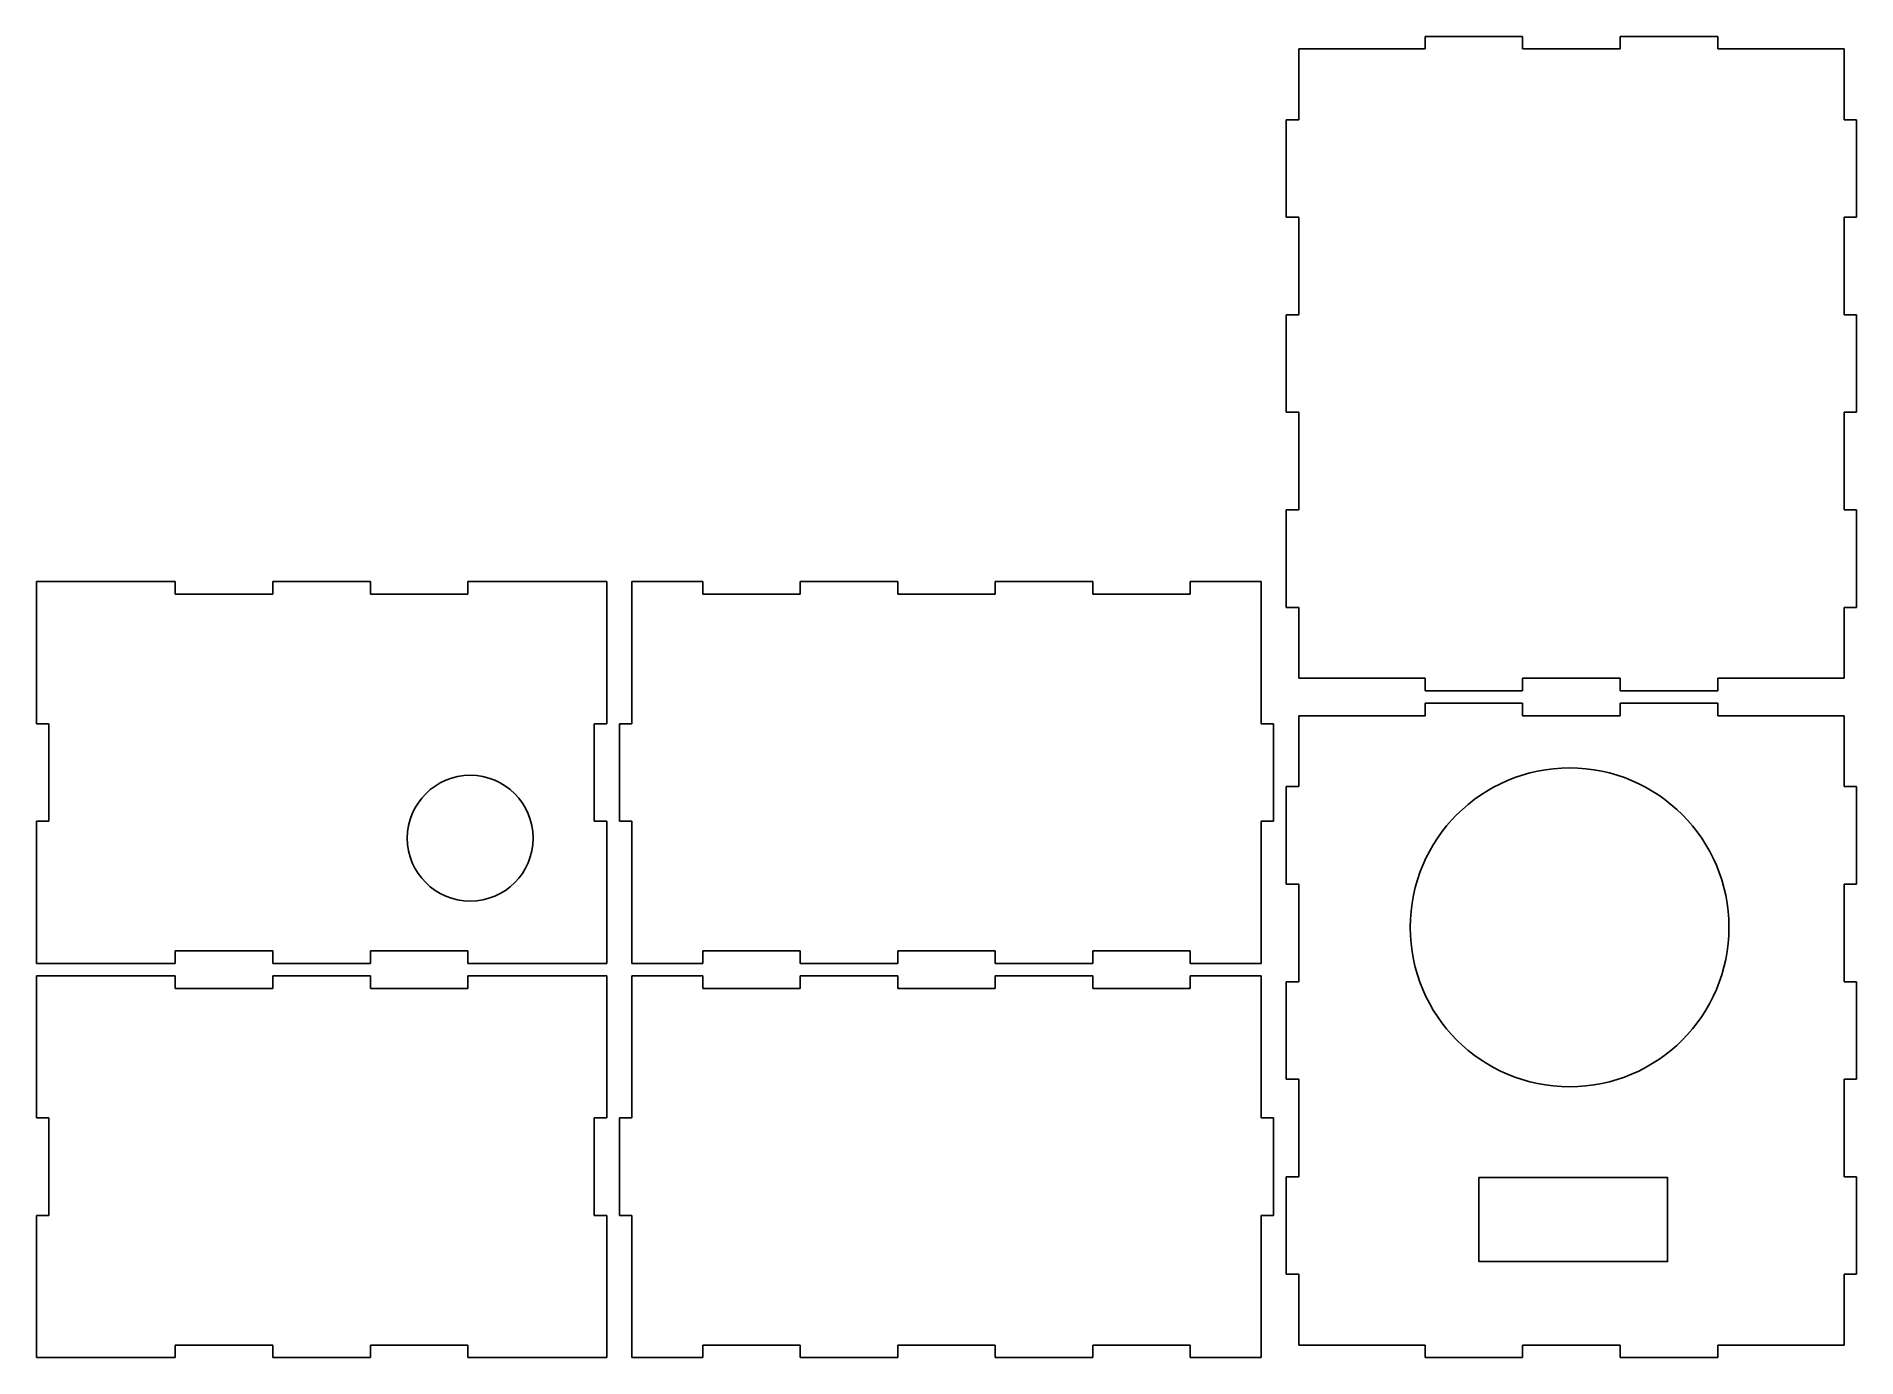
# Model space of a CAD drawing. Header units: millimetres. Extents: x 0 to 434, y 3 to 318.
import ezdxf

# ---------------------------------------------------------------- set-up
doc = ezdxf.new("R2010")
doc.units = ezdxf.units.MM
doc.header["$MEASUREMENT"] = 0
doc.layers.get('0').update_dxf_attribs({"linetype": 'CONTINUOUS'})
for name, color, linetype in [('back_outsideCutPath', 7, 'CONTINUOUS'), ('bottom_outsideCutPath', 7, 'CONTINUOUS'), ('front_outsideCutPath', 7, 'CONTINUOUS'), ('left_outsideCutPath', 7, 'CONTINUOUS'), ('right_outsideCutPath', 7, 'CONTINUOUS'), ('top_outsideCutPath', 7, 'CONTINUOUS')]:
    doc.layers.add(name, color=color, linetype=linetype)

msp = doc.modelspace()

# ---------------------------------------------------------------- linework, layer by layer
at = {"linetype": 'Continuous'}
msp.add_lwpolyline([(343.946, 45.903), (388.946, 45.903), (388.946, 25.903), (343.946, 25.903)], close=True, dxfattribs=at)
for centre, radius in [((365.574, 105.578), 38), ((103.443, 126.84), 15)]:
    msp.add_circle(centre, radius, dxfattribs=at)
at = {"layer": 'back_outsideCutPath'}
for p, q in [((0, 188), (0, 154.125)), ((9.875, 188), (0, 188)), ((33.125, 188), (9.875, 188)), ((33.125, 185), (33.125, 188)), ((79.625, 188), (56.375, 188)), ((56.375, 188), (56.375, 185)), ((79.625, 185), (79.625, 188)), ((136, 188), (102.875, 188)), ((102.875, 188), (102.875, 185)), ((136, 177.375), (136, 188)), ((56.375, 185), (33.125, 185)), ((102.875, 185), (79.625, 185)), ((136, 154.125), (136, 177.375)), ((0, 154.125), (3, 154.125)), ((3, 154.125), (3, 130.875)), ((133, 130.875), (133, 154.125)), ((133, 154.125), (136, 154.125)), ((3, 130.875), (0, 130.875)), ((0, 130.875), (0, 107.625)), ((136, 130.875), (133, 130.875)), ((136, 97), (136, 130.875)), ((0, 107.625), (0, 97)), ((33.125, 97), (33.125, 100)), ((33.125, 100), (56.375, 100)), ((56.375, 100), (56.375, 97)), ((79.625, 97), (79.625, 100)), ((79.625, 100), (102.875, 100)), ((102.875, 100), (102.875, 97)), ((0, 97), (33.125, 97)), ((56.375, 97), (79.625, 97)), ((102.875, 97), (126.125, 97)), ((126.125, 97), (136, 97))]:
    msp.add_line(p, q, dxfattribs=at)
at = {"layer": 'bottom_outsideCutPath'}
for p, q in [((354.375, 318), (331.125, 318)), ((331.125, 318), (331.125, 315)), ((354.375, 315), (354.375, 318)), ((400.875, 318), (377.625, 318)), ((377.625, 318), (377.625, 315)), ((400.875, 315), (400.875, 318)), ((301, 315), (301, 298.125)), ((307.875, 315), (301, 315)), ((331.125, 315), (307.875, 315)), ((377.625, 315), (354.375, 315)), ((431, 315), (400.875, 315)), ((431, 298.125), (431, 315)), ((301, 298.125), (298, 298.125)), ((298, 298.125), (298, 274.875)), ((434, 298.125), (431, 298.125)), ((434, 274.875), (434, 298.125)), ((298, 274.875), (301, 274.875)), ((301, 274.875), (301, 251.625)), ((431, 251.625), (431, 274.875)), ((431, 274.875), (434, 274.875)), ((301, 251.625), (298, 251.625)), ((298, 251.625), (298, 228.375)), ((434, 251.625), (431, 251.625)), ((434, 228.375), (434, 251.625)), ((298, 228.375), (301, 228.375)), ((301, 228.375), (301, 205.125)), ((431, 205.125), (431, 228.375)), ((431, 228.375), (434, 228.375)), ((301, 205.125), (298, 205.125)), ((298, 205.125), (298, 181.875)), ((434, 205.125), (431, 205.125)), ((434, 181.875), (434, 205.125)), ((298, 181.875), (301, 181.875)), ((301, 181.875), (301, 165)), ((431, 165), (431, 181.875)), ((431, 181.875), (434, 181.875)), ((301, 165), (331.125, 165)), ((331.125, 165), (331.125, 162)), ((354.375, 162), (354.375, 165)), ((354.375, 165), (377.625, 165)), ((377.625, 165), (377.625, 162)), ((400.875, 162), (400.875, 165)), ((400.875, 165), (424.125, 165)), ((424.125, 165), (431, 165)), ((331.125, 162), (354.375, 162)), ((377.625, 162), (400.875, 162))]:
    msp.add_line(p, q, dxfattribs=at)
at = {"layer": 'front_outsideCutPath'}
for p, q in [((0, 94), (0, 60.125)), ((9.875, 94), (0, 94)), ((33.125, 94), (9.875, 94)), ((33.125, 91), (33.125, 94)), ((79.625, 94), (56.375, 94)), ((56.375, 94), (56.375, 91)), ((79.625, 91), (79.625, 94)), ((136, 94), (102.875, 94)), ((102.875, 94), (102.875, 91)), ((136, 83.375), (136, 94)), ((56.375, 91), (33.125, 91)), ((102.875, 91), (79.625, 91)), ((136, 60.125), (136, 83.375)), ((0, 60.125), (3, 60.125)), ((3, 60.125), (3, 36.875)), ((133, 36.875), (133, 60.125)), ((133, 60.125), (136, 60.125)), ((3, 36.875), (0, 36.875)), ((0, 36.875), (0, 13.625)), ((136, 36.875), (133, 36.875)), ((136, 3), (136, 36.875)), ((0, 13.625), (0, 3)), ((33.125, 3), (33.125, 6)), ((33.125, 6), (56.375, 6)), ((56.375, 6), (56.375, 3)), ((79.625, 3), (79.625, 6)), ((79.625, 6), (102.875, 6)), ((102.875, 6), (102.875, 3)), ((0, 3), (33.125, 3)), ((56.375, 3), (79.625, 3)), ((102.875, 3), (126.125, 3)), ((126.125, 3), (136, 3))]:
    msp.add_line(p, q, dxfattribs=at)
at = {"layer": 'left_outsideCutPath'}
for p, q in [((142, 94), (142, 60.125)), ((158.875, 94), (142, 94)), ((158.875, 91), (158.875, 94)), ((205.375, 94), (182.125, 94)), ((182.125, 94), (182.125, 91)), ((205.375, 91), (205.375, 94)), ((251.875, 94), (228.625, 94)), ((228.625, 94), (228.625, 91)), ((251.875, 91), (251.875, 94)), ((292, 94), (275.125, 94)), ((275.125, 94), (275.125, 91)), ((292, 83.375), (292, 94)), ((182.125, 91), (158.875, 91)), ((228.625, 91), (205.375, 91)), ((275.125, 91), (251.875, 91)), ((292, 60.125), (292, 83.375)), ((142, 60.125), (139, 60.125)), ((139, 60.125), (139, 36.875)), ((295, 60.125), (292, 60.125)), ((295, 36.875), (295, 60.125)), ((139, 36.875), (142, 36.875)), ((142, 36.875), (142, 13.625)), ((292, 3), (292, 36.875)), ((292, 36.875), (295, 36.875)), ((142, 13.625), (142, 3)), ((158.875, 3), (158.875, 6)), ((158.875, 6), (182.125, 6)), ((182.125, 6), (182.125, 3)), ((205.375, 3), (205.375, 6)), ((205.375, 6), (228.625, 6)), ((228.625, 6), (228.625, 3)), ((251.875, 3), (251.875, 6)), ((251.875, 6), (275.125, 6)), ((275.125, 6), (275.125, 3)), ((142, 3), (158.875, 3)), ((182.125, 3), (205.375, 3)), ((228.625, 3), (251.875, 3)), ((275.125, 3), (292, 3))]:
    msp.add_line(p, q, dxfattribs=at)
at = {"layer": 'right_outsideCutPath'}
for p, q in [((142, 188), (142, 154.125)), ((158.875, 188), (142, 188)), ((158.875, 185), (158.875, 188)), ((205.375, 188), (182.125, 188)), ((182.125, 188), (182.125, 185)), ((205.375, 185), (205.375, 188)), ((251.875, 188), (228.625, 188)), ((228.625, 188), (228.625, 185)), ((251.875, 185), (251.875, 188)), ((292, 188), (275.125, 188)), ((275.125, 188), (275.125, 185)), ((292, 177.375), (292, 188)), ((182.125, 185), (158.875, 185)), ((228.625, 185), (205.375, 185)), ((275.125, 185), (251.875, 185)), ((292, 154.125), (292, 177.375)), ((142, 154.125), (139, 154.125)), ((139, 154.125), (139, 130.875)), ((295, 154.125), (292, 154.125)), ((295, 130.875), (295, 154.125)), ((139, 130.875), (142, 130.875)), ((142, 130.875), (142, 107.625)), ((292, 97), (292, 130.875)), ((292, 130.875), (295, 130.875)), ((142, 107.625), (142, 97)), ((158.875, 97), (158.875, 100)), ((158.875, 100), (182.125, 100)), ((182.125, 100), (182.125, 97)), ((205.375, 97), (205.375, 100)), ((205.375, 100), (228.625, 100)), ((228.625, 100), (228.625, 97)), ((251.875, 97), (251.875, 100)), ((251.875, 100), (275.125, 100)), ((275.125, 100), (275.125, 97)), ((142, 97), (158.875, 97)), ((182.125, 97), (205.375, 97)), ((228.625, 97), (251.875, 97)), ((275.125, 97), (292, 97))]:
    msp.add_line(p, q, dxfattribs=at)
at = {"layer": 'top_outsideCutPath'}
for p, q in [((354.375, 159), (331.125, 159)), ((331.125, 159), (331.125, 156)), ((354.375, 156), (354.375, 159)), ((400.875, 159), (377.625, 159)), ((377.625, 159), (377.625, 156)), ((400.875, 156), (400.875, 159)), ((301, 156), (301, 139.125)), ((307.875, 156), (301, 156)), ((331.125, 156), (307.875, 156)), ((377.625, 156), (354.375, 156)), ((431, 156), (400.875, 156)), ((431, 139.125), (431, 156)), ((301, 139.125), (298, 139.125)), ((298, 139.125), (298, 115.875)), ((434, 139.125), (431, 139.125)), ((434, 115.875), (434, 139.125)), ((298, 115.875), (301, 115.875)), ((301, 115.875), (301, 92.625)), ((431, 92.625), (431, 115.875)), ((431, 115.875), (434, 115.875)), ((301, 92.625), (298, 92.625)), ((298, 92.625), (298, 69.375)), ((434, 92.625), (431, 92.625)), ((434, 69.375), (434, 92.625)), ((298, 69.375), (301, 69.375)), ((301, 69.375), (301, 46.125)), ((431, 46.125), (431, 69.375)), ((431, 69.375), (434, 69.375)), ((301, 46.125), (298, 46.125)), ((298, 46.125), (298, 22.875)), ((434, 46.125), (431, 46.125)), ((434, 22.875), (434, 46.125)), ((298, 22.875), (301, 22.875)), ((301, 22.875), (301, 6)), ((431, 6), (431, 22.875)), ((431, 22.875), (434, 22.875)), ((301, 6), (331.125, 6)), ((331.125, 6), (331.125, 3)), ((354.375, 3), (354.375, 6)), ((354.375, 6), (377.625, 6)), ((377.625, 6), (377.625, 3)), ((400.875, 3), (400.875, 6)), ((400.875, 6), (424.125, 6)), ((424.125, 6), (431, 6)), ((331.125, 3), (354.375, 3)), ((377.625, 3), (400.875, 3))]:
    msp.add_line(p, q, dxfattribs=at)

doc.saveas('drawing.dxf')
